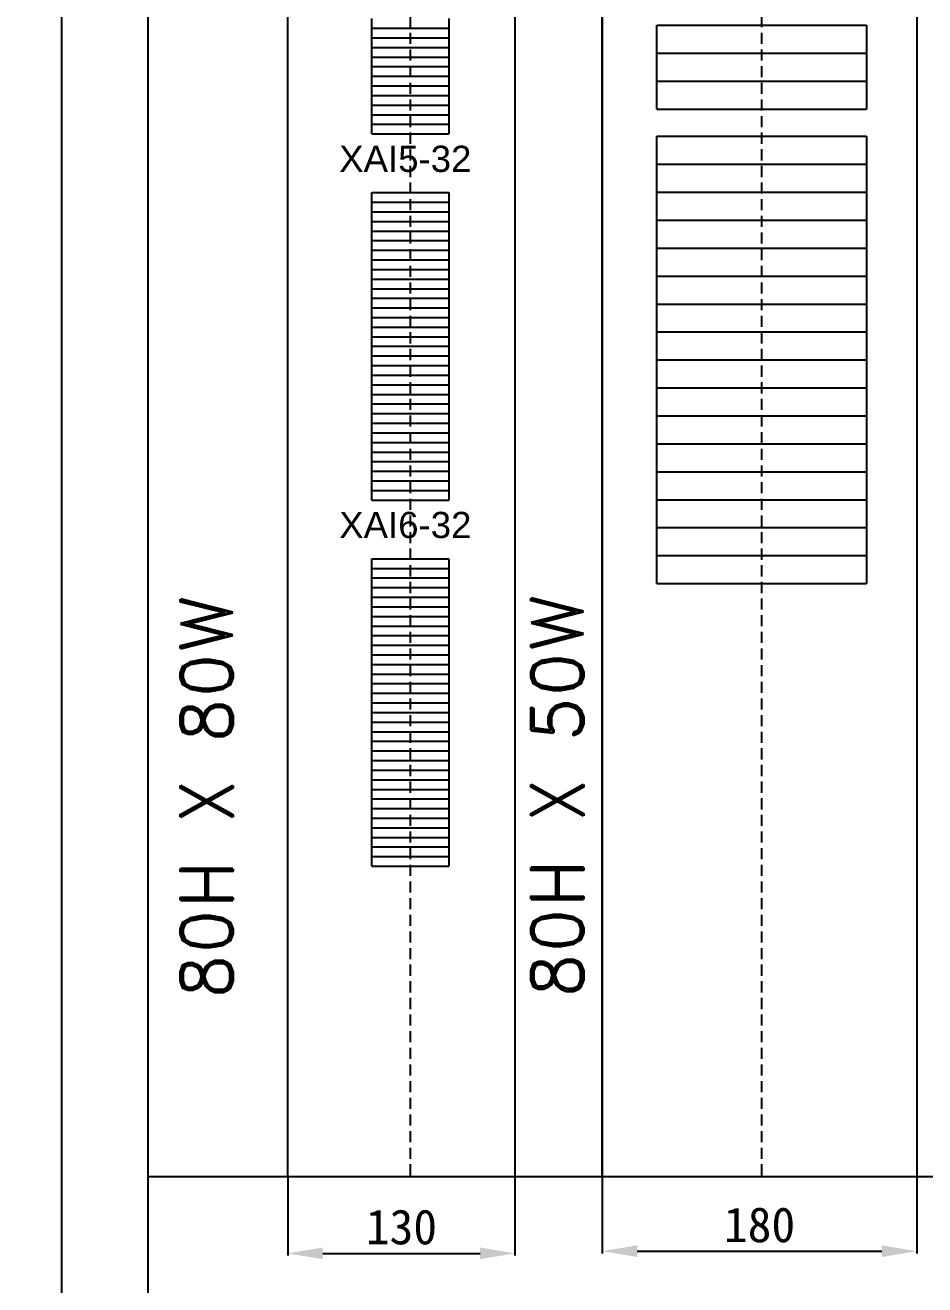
# Model space of a CAD drawing. Extents: x -159874 to -117758, y 9787 to 31117.
# Drawn here: x -150324 to -149809, y 24720 to 25441 of the extents above; entities that cross this region are included whole.
import ezdxf
from ezdxf.enums import TextEntityAlignment as Align

# ---------------------------------------------------------------- set-up
doc = ezdxf.new("R2010")
doc.units = 0
doc.linetypes.add('DASHED2', pattern=[9.525, 6.35, -3.175])
doc.layers.get('0').update_dxf_attribs({"linetype": 'CONTINUOUS'})
doc.layers.get('DEFPOINTS').update_dxf_attribs({"linetype": 'CONTINUOUS'})
doc.styles.add('Arial', font='arial.ttf')
doc.styles.add('ROMAND', font='romand')
doc.styles.get("Standard").update_dxf_attribs({"font": ''})
doc.styles.get('Standard').set_extended_font_data('SimSun')
doc.dimstyles.get("Standard").update_dxf_attribs({"dimtxt": 0.18, "dimasz": 0.18, "dimexe": 0.18, "dimexo": 0.0625, "dimgap": 0.09, "dimtad": 0, "dimtih": 1, "dimtoh": 1, "dimdec": 4, "dimzin": 0, "dimdsep": 46, "dimtxsty": 'Standard', "dimcen": 0.09, "dimadec": 0, "dimazin": 0, "dimtfac": 1, "dimtdec": 4, "dimtofl": 0, "dimtmove": 0, "dimatfit": 3, "dimfxl": 1, "dimtolj": 1, "dimtzin": 0, "dimarcsym": 0})

# ---------------------------------------------------------------- blocks, each defined once
blk = doc.blocks.new('*D87')
at = {"color": 0, "lineweight": -2}
for p, q in [((-150303.36, 26582.61), (-150677.72, 26582.61)), ((-150676.47, 26562.61), (-150676.47, 24502.61)), ((-150303.36, 24482.61), (-150677.72, 24482.61))]:
    blk.add_line(p, q, dxfattribs=at)
at = {"color": 0}
for points in [[(-150679.81, 26562.61), (-150673.14, 26562.61), (-150676.47, 26582.61)], [(-150679.81, 24502.61), (-150673.14, 24502.61), (-150676.47, 24482.61)]]:
    blk.add_solid(points, dxfattribs=at)
at = {"layer": 'DEFPOINTS', "color": 0}
for p in [(-150302.74, 26582.61), (-150676.47, 24482.61), (-150302.74, 24482.61)]:
    blk.add_point(p, dxfattribs=at)
at = {"color": 0, "insert": (-150693.14, 25532.61), "char_height": 20, "attachment_point": 5, "rotation": 90}
blk.add_mtext('\\A1;2,100', dxfattribs=at)
blk = doc.blocks.new('*D88')
at = {"color": 0, "lineweight": -2}
for p, q in [((-150253.99, 26522.61), (-150492.89, 26522.61)), ((-150491.64, 26502.61), (-150491.64, 24652.61)), ((-150253.99, 24632.61), (-150492.89, 24632.61))]:
    blk.add_line(p, q, dxfattribs=at)
at = {"color": 0}
for points in [[(-150494.97, 26502.61), (-150488.3, 26502.61), (-150491.64, 26522.61)], [(-150494.97, 24652.61), (-150488.3, 24652.61), (-150491.64, 24632.61)]]:
    blk.add_solid(points, dxfattribs=at)
at = {"layer": 'DEFPOINTS', "color": 0}
for p in [(-150253.36, 26522.61), (-150491.64, 24632.61), (-150253.36, 24632.61)]:
    blk.add_point(p, dxfattribs=at)
at = {"color": 0, "insert": (-150508.3, 25577.61), "char_height": 20, "attachment_point": 5, "rotation": 90}
blk.add_mtext('\\A1;1,890', dxfattribs=at)
blk = doc.blocks.new('*D94')
at = {"color": 0, "lineweight": -2}
for p, q in [((-149993.36, 24781.98), (-149993.36, 24738)), ((-149813.36, 24781.98), (-149813.36, 24738)), ((-149973.36, 24739.25), (-149833.36, 24739.25))]:
    blk.add_line(p, q, dxfattribs=at)
at = {"color": 0}
for points in [[(-149973.36, 24742.58), (-149973.36, 24735.92), (-149993.36, 24739.25)], [(-149833.36, 24742.58), (-149833.36, 24735.92), (-149813.36, 24739.25)]]:
    blk.add_solid(points, dxfattribs=at)
at = {"layer": 'DEFPOINTS', "color": 0}
for p in [(-149993.36, 24782.61), (-149813.36, 24782.61), (-149813.36, 24739.25)]:
    blk.add_point(p, dxfattribs=at)
at = {"color": 0, "insert": (-149903.36, 24754.25), "char_height": 20, "attachment_point": 5}
blk.add_mtext('\\A1;180', dxfattribs=at)
blk = doc.blocks.new('*D95')
at = {"color": 0, "lineweight": -2}
for p, q in [((-150173.36, 24781.98), (-150173.36, 24736.75)), ((-150043.36, 24781.98), (-150043.36, 24736.75)), ((-150153.36, 24738), (-150063.36, 24738))]:
    blk.add_line(p, q, dxfattribs=at)
at = {"color": 0}
for points in [[(-150153.36, 24741.33), (-150153.36, 24734.67), (-150173.36, 24738)], [(-150063.36, 24741.33), (-150063.36, 24734.67), (-150043.36, 24738)]]:
    blk.add_solid(points, dxfattribs=at)
at = {"layer": 'DEFPOINTS', "color": 0}
for p in [(-150173.36, 24782.61), (-150043.36, 24782.61), (-150043.36, 24738)]:
    blk.add_point(p, dxfattribs=at)
at = {"color": 0, "insert": (-150108.36, 24753), "char_height": 20, "attachment_point": 5}
blk.add_mtext('\\A1;130', dxfattribs=at)

msp = doc.modelspace()

# ---------------------------------------------------------------- linework, layer by layer
at = {"color": 6}
msp.add_line((-150302.73629, 24482.60839), (-150302.73629, 26582.60839), dxfattribs=at)
at = {"color": 4}
for p, q in [((-150253.36129, 24832.60839), (-150253.36129, 26522.60839)), ((-150253.36129, 24632.60839), (-150253.36129, 26522.60839)), ((-150173.36129, 24782.60839), (-150173.36129, 25942.6084)), ((-150043.36129, 25942.6084), (-150043.36129, 24782.60839)), ((-149993.36129, 25942.6084), (-149993.36129, 24782.60839)), ((-149993.36129, 24782.60839), (-149993.36129, 25942.6084)), ((-149813.36129, 25942.6084), (-149813.36129, 24782.60839)), ((-150173.36129, 24782.60839), (-150173.36129, 25612.6084)), ((-150253.36129, 24781.98339), (-149553.36129, 24781.98339))]:
    msp.add_line(p, q, dxfattribs=at)
at = {"color": 1, "linetype": 'DASHED2'}
for p, q in [((-150103.11356, 24782.60839), (-150103.11356, 25942.6084)), ((-149901.99981, 24782.60839), (-149901.99981, 25942.6084))]:
    msp.add_line(p, q, dxfattribs=at)
at = {"color": 0}
for p, q in [((-150125.3224, 25439.28259), (-150125.3224, 25444.78259)), ((-150125.3224, 25439.28259), (-150081.3224, 25439.28259)), ((-150125.3224, 25439.28259), (-150081.3224, 25439.28259)), ((-150125.3224, 25439.28259), (-150081.3224, 25439.28259)), ((-150125.3224, 25433.78259), (-150125.3224, 25439.28259)), ((-150125.3224, 25439.28259), (-150081.3224, 25439.28259)), ((-150081.3224, 25444.78259), (-150081.3224, 25439.28259)), ((-150081.3224, 25439.28259), (-150081.3224, 25433.78259)), ((-150125.3224, 25433.78259), (-150081.3224, 25433.78259)), ((-150125.3224, 25433.78259), (-150081.3224, 25433.78259)), ((-150125.3224, 25433.78259), (-150081.3224, 25433.78259)), ((-150125.3224, 25428.28259), (-150125.3224, 25433.78259)), ((-150125.3224, 25433.78259), (-150081.3224, 25433.78259)), ((-150081.3224, 25433.78259), (-150081.3224, 25428.28259)), ((-150125.3224, 25428.28259), (-150081.3224, 25428.28259)), ((-150125.3224, 25428.28259), (-150081.3224, 25428.28259)), ((-150125.3224, 25428.28259), (-150081.3224, 25428.28259)), ((-150125.3224, 25422.78259), (-150125.3224, 25428.28259)), ((-150125.3224, 25428.28259), (-150081.3224, 25428.28259)), ((-150081.3224, 25428.28259), (-150081.3224, 25422.78259)), ((-150125.3224, 25422.78259), (-150081.3224, 25422.78259)), ((-150125.3224, 25422.78259), (-150081.3224, 25422.78259)), ((-150125.3224, 25422.78259), (-150081.3224, 25422.78259)), ((-150125.3224, 25417.28259), (-150125.3224, 25422.78259)), ((-150125.3224, 25422.78259), (-150081.3224, 25422.78259)), ((-150125.3224, 25417.28259), (-150081.3224, 25417.28259)), ((-150125.3224, 25417.28259), (-150081.3224, 25417.28259)), ((-150125.3224, 25417.28259), (-150081.3224, 25417.28259)), ((-150125.3224, 25411.78259), (-150125.3224, 25417.28259)), ((-150125.3224, 25417.28259), (-150081.3224, 25417.28259)), ((-150081.3224, 25422.78259), (-150081.3224, 25417.28259)), ((-150081.3224, 25417.28259), (-150081.3224, 25411.78259)), ((-150125.3224, 25411.78259), (-150081.3224, 25411.78259)), ((-150125.3224, 25411.78259), (-150081.3224, 25411.78259)), ((-150125.3224, 25411.78259), (-150081.3224, 25411.78259)), ((-150125.3224, 25406.28259), (-150125.3224, 25411.78259)), ((-150125.3224, 25411.78259), (-150081.3224, 25411.78259)), ((-150081.3224, 25411.78259), (-150081.3224, 25406.28259)), ((-150125.3224, 25406.28259), (-150081.3224, 25406.28259)), ((-150125.3224, 25406.28259), (-150081.3224, 25406.28259)), ((-150125.3224, 25406.28259), (-150081.3224, 25406.28259)), ((-150125.3224, 25400.78259), (-150125.3224, 25406.28259)), ((-150125.3224, 25406.28259), (-150081.3224, 25406.28259)), ((-150081.3224, 25406.28259), (-150081.3224, 25400.78259)), ((-150125.3224, 25400.78259), (-150081.3224, 25400.78259)), ((-150125.3224, 25400.78259), (-150081.3224, 25400.78259)), ((-150125.3224, 25400.78259), (-150081.3224, 25400.78259)), ((-150125.3224, 25395.28259), (-150125.3224, 25400.78259)), ((-150125.3224, 25400.78259), (-150081.3224, 25400.78259)), ((-150125.3224, 25395.28259), (-150081.3224, 25395.28259)), ((-150125.3224, 25395.28259), (-150081.3224, 25395.28259)), ((-150125.3224, 25395.28259), (-150081.3224, 25395.28259)), ((-150125.3224, 25389.78259), (-150125.3224, 25395.28259)), ((-150125.3224, 25395.28259), (-150081.3224, 25395.28259)), ((-150081.3224, 25400.78259), (-150081.3224, 25395.28259)), ((-150081.3224, 25395.28259), (-150081.3224, 25389.78259)), ((-150125.3224, 25389.78259), (-150081.3224, 25389.78259)), ((-150125.3224, 25389.78259), (-150081.3224, 25389.78259)), ((-150125.3224, 25389.78259), (-150081.3224, 25389.78259)), ((-150125.3224, 25384.28259), (-150125.3224, 25389.78259)), ((-150125.3224, 25389.78259), (-150081.3224, 25389.78259)), ((-150081.3224, 25389.78259), (-150081.3224, 25384.28259)), ((-150125.3224, 25384.28259), (-150081.3224, 25384.28259)), ((-150125.3224, 25384.28259), (-150081.3224, 25384.28259)), ((-150125.3224, 25384.28259), (-150081.3224, 25384.28259)), ((-150125.3224, 25378.78259), (-150125.3224, 25384.28259)), ((-150125.3224, 25384.28259), (-150081.3224, 25384.28259)), ((-150081.3224, 25384.28259), (-150081.3224, 25378.78259)), ((-150125.3224, 25378.78259), (-150081.3224, 25378.78259)), ((-150125.3224, 25378.78259), (-150081.3224, 25378.78259)), ((-150125.3224, 25378.78259), (-150081.3224, 25378.78259)), ((-150125.3224, 25339.69244), (-150125.3224, 25345.19244)), ((-150125.3224, 25345.19244), (-150081.3224, 25345.19244)), ((-150081.3224, 25345.19244), (-150081.3224, 25339.69244)), ((-150125.3224, 25339.69244), (-150081.3224, 25339.69244)), ((-150125.3224, 25339.69244), (-150081.3224, 25339.69244)), ((-150125.3224, 25339.69244), (-150081.3224, 25339.69244)), ((-150125.3224, 25334.19244), (-150125.3224, 25339.69244)), ((-150125.3224, 25339.69244), (-150081.3224, 25339.69244)), ((-150081.3224, 25339.69244), (-150081.3224, 25334.19244)), ((-150125.3224, 25334.19244), (-150081.3224, 25334.19244)), ((-150125.3224, 25334.19244), (-150081.3224, 25334.19244)), ((-150125.3224, 25334.19244), (-150081.3224, 25334.19244)), ((-150125.3224, 25328.69244), (-150125.3224, 25334.19244)), ((-150125.3224, 25334.19244), (-150081.3224, 25334.19244)), ((-150081.3224, 25334.19244), (-150081.3224, 25328.69244)), ((-150125.3224, 25328.69244), (-150081.3224, 25328.69244)), ((-150125.3224, 25328.69244), (-150081.3224, 25328.69244)), ((-150125.3224, 25328.69244), (-150081.3224, 25328.69244)), ((-150125.3224, 25323.19244), (-150125.3224, 25328.69244)), ((-150125.3224, 25328.69244), (-150081.3224, 25328.69244)), ((-150125.3224, 25323.19244), (-150081.3224, 25323.19244)), ((-150125.3224, 25323.19244), (-150081.3224, 25323.19244)), ((-150125.3224, 25323.19244), (-150081.3224, 25323.19244)), ((-150125.3224, 25317.69244), (-150125.3224, 25323.19244)), ((-150125.3224, 25323.19244), (-150081.3224, 25323.19244)), ((-150081.3224, 25328.69244), (-150081.3224, 25323.19244)), ((-150081.3224, 25323.19244), (-150081.3224, 25317.69244)), ((-150125.3224, 25317.69244), (-150081.3224, 25317.69244)), ((-150125.3224, 25317.69244), (-150081.3224, 25317.69244)), ((-150125.3224, 25317.69244), (-150081.3224, 25317.69244)), ((-150125.3224, 25312.19244), (-150125.3224, 25317.69244)), ((-150125.3224, 25317.69244), (-150081.3224, 25317.69244)), ((-150081.3224, 25317.69244), (-150081.3224, 25312.19244)), ((-150125.3224, 25312.19244), (-150081.3224, 25312.19244)), ((-150125.3224, 25312.19244), (-150081.3224, 25312.19244)), ((-150125.3224, 25312.19244), (-150081.3224, 25312.19244)), ((-150125.3224, 25306.69244), (-150125.3224, 25312.19244)), ((-150125.3224, 25312.19244), (-150081.3224, 25312.19244)), ((-150081.3224, 25312.19244), (-150081.3224, 25306.69244)), ((-150125.3224, 25306.69244), (-150081.3224, 25306.69244)), ((-150125.3224, 25306.69244), (-150081.3224, 25306.69244)), ((-150125.3224, 25306.69244), (-150081.3224, 25306.69244)), ((-150125.3224, 25301.19244), (-150125.3224, 25306.69244)), ((-150125.3224, 25306.69244), (-150081.3224, 25306.69244)), ((-150125.3224, 25301.19244), (-150081.3224, 25301.19244)), ((-150125.3224, 25301.19244), (-150081.3224, 25301.19244)), ((-150125.3224, 25301.19244), (-150081.3224, 25301.19244)), ((-150125.3224, 25295.69244), (-150125.3224, 25301.19244)), ((-150125.3224, 25301.19244), (-150081.3224, 25301.19244)), ((-150081.3224, 25306.69244), (-150081.3224, 25301.19244)), ((-150081.3224, 25301.19244), (-150081.3224, 25295.69244)), ((-150125.3224, 25295.69244), (-150081.3224, 25295.69244)), ((-150125.3224, 25295.69244), (-150081.3224, 25295.69244)), ((-150125.3224, 25295.69244), (-150081.3224, 25295.69244)), ((-150125.3224, 25290.19244), (-150125.3224, 25295.69244)), ((-150125.3224, 25295.69244), (-150081.3224, 25295.69244)), ((-150081.3224, 25295.69244), (-150081.3224, 25290.19244)), ((-150125.3224, 25290.19244), (-150081.3224, 25290.19244)), ((-150125.3224, 25290.19244), (-150081.3224, 25290.19244)), ((-150125.3224, 25290.19244), (-150081.3224, 25290.19244)), ((-150125.3224, 25284.69244), (-150125.3224, 25290.19244)), ((-150125.3224, 25290.19244), (-150081.3224, 25290.19244)), ((-150081.3224, 25290.19244), (-150081.3224, 25284.69244)), ((-150125.3224, 25284.69244), (-150081.3224, 25284.69244)), ((-150125.3224, 25284.69244), (-150081.3224, 25284.69244)), ((-150125.3224, 25284.69244), (-150081.3224, 25284.69244)), ((-150125.3224, 25279.19244), (-150125.3224, 25284.69244)), ((-150125.3224, 25284.69244), (-150081.3224, 25284.69244)), ((-150125.3224, 25279.19244), (-150081.3224, 25279.19244)), ((-150125.3224, 25279.19244), (-150081.3224, 25279.19244)), ((-150125.3224, 25279.19244), (-150081.3224, 25279.19244)), ((-150125.3224, 25273.69244), (-150125.3224, 25279.19244)), ((-150125.3224, 25279.19244), (-150081.3224, 25279.19244)), ((-150081.3224, 25284.69244), (-150081.3224, 25279.19244)), ((-150081.3224, 25279.19244), (-150081.3224, 25273.69244)), ((-150125.3224, 25273.69244), (-150081.3224, 25273.69244)), ((-150125.3224, 25273.69244), (-150081.3224, 25273.69244)), ((-150125.3224, 25273.69244), (-150081.3224, 25273.69244)), ((-150125.3224, 25268.19244), (-150125.3224, 25273.69244)), ((-150125.3224, 25273.69244), (-150081.3224, 25273.69244)), ((-150081.3224, 25273.69244), (-150081.3224, 25268.19244)), ((-150125.3224, 25268.19244), (-150081.3224, 25268.19244)), ((-150125.3224, 25268.19244), (-150081.3224, 25268.19244)), ((-150125.3224, 25268.19244), (-150081.3224, 25268.19244)), ((-150125.3224, 25262.69244), (-150125.3224, 25268.19244)), ((-150125.3224, 25268.19244), (-150081.3224, 25268.19244)), ((-150081.3224, 25268.19244), (-150081.3224, 25262.69244)), ((-150125.3224, 25262.69244), (-150081.3224, 25262.69244)), ((-150125.3224, 25262.69244), (-150081.3224, 25262.69244)), ((-150125.3224, 25262.69244), (-150081.3224, 25262.69244)), ((-150125.3224, 25257.19244), (-150125.3224, 25262.69244)), ((-150125.3224, 25262.69244), (-150081.3224, 25262.69244)), ((-150081.3224, 25262.69244), (-150081.3224, 25257.19244)), ((-150125.3224, 25257.19244), (-150081.3224, 25257.19244)), ((-150125.3224, 25257.19244), (-150081.3224, 25257.19244)), ((-150125.3224, 25257.19244), (-150081.3224, 25257.19244)), ((-150125.3224, 25251.69244), (-150125.3224, 25257.19244)), ((-150125.3224, 25257.19244), (-150081.3224, 25257.19244)), ((-150125.3224, 25251.69244), (-150081.3224, 25251.69244)), ((-150125.3224, 25251.69244), (-150081.3224, 25251.69244)), ((-150125.3224, 25251.69244), (-150081.3224, 25251.69244)), ((-150125.3224, 25246.19244), (-150125.3224, 25251.69244)), ((-150125.3224, 25251.69244), (-150081.3224, 25251.69244)), ((-150081.3224, 25257.19244), (-150081.3224, 25251.69244)), ((-150081.3224, 25251.69244), (-150081.3224, 25246.19244)), ((-150125.3224, 25246.19244), (-150081.3224, 25246.19244)), ((-150125.3224, 25246.19244), (-150081.3224, 25246.19244)), ((-150125.3224, 25246.19244), (-150081.3224, 25246.19244)), ((-150125.3224, 25240.69244), (-150125.3224, 25246.19244)), ((-150125.3224, 25246.19244), (-150081.3224, 25246.19244)), ((-150081.3224, 25246.19244), (-150081.3224, 25240.69244)), ((-150125.3224, 25240.69244), (-150081.3224, 25240.69244)), ((-150125.3224, 25240.69244), (-150081.3224, 25240.69244)), ((-150125.3224, 25240.69244), (-150081.3224, 25240.69244)), ((-150125.3224, 25235.19244), (-150125.3224, 25240.69244)), ((-150125.3224, 25240.69244), (-150081.3224, 25240.69244)), ((-150081.3224, 25240.69244), (-150081.3224, 25235.19244)), ((-150125.3224, 25235.19244), (-150081.3224, 25235.19244)), ((-150125.3224, 25235.19244), (-150081.3224, 25235.19244)), ((-150125.3224, 25235.19244), (-150081.3224, 25235.19244)), ((-150125.3224, 25229.69244), (-150125.3224, 25235.19244)), ((-150125.3224, 25235.19244), (-150081.3224, 25235.19244)), ((-150125.3224, 25229.69244), (-150081.3224, 25229.69244)), ((-150125.3224, 25229.69244), (-150081.3224, 25229.69244)), ((-150125.3224, 25229.69244), (-150081.3224, 25229.69244)), ((-150125.3224, 25224.19244), (-150125.3224, 25229.69244)), ((-150125.3224, 25229.69244), (-150081.3224, 25229.69244)), ((-150081.3224, 25235.19244), (-150081.3224, 25229.69244)), ((-150081.3224, 25229.69244), (-150081.3224, 25224.19244)), ((-150125.3224, 25224.19244), (-150081.3224, 25224.19244)), ((-150125.3224, 25224.19244), (-150081.3224, 25224.19244)), ((-150125.3224, 25224.19244), (-150081.3224, 25224.19244)), ((-150125.3224, 25218.69244), (-150125.3224, 25224.19244)), ((-150125.3224, 25224.19244), (-150081.3224, 25224.19244)), ((-150081.3224, 25224.19244), (-150081.3224, 25218.69244)), ((-150125.3224, 25218.69244), (-150081.3224, 25218.69244)), ((-150125.3224, 25218.69244), (-150081.3224, 25218.69244)), ((-150125.3224, 25218.69244), (-150081.3224, 25218.69244)), ((-150125.3224, 25213.19244), (-150125.3224, 25218.69244)), ((-150125.3224, 25218.69244), (-150081.3224, 25218.69244)), ((-150081.3224, 25218.69244), (-150081.3224, 25213.19244)), ((-150125.3224, 25213.19244), (-150081.3224, 25213.19244)), ((-150125.3224, 25213.19244), (-150081.3224, 25213.19244)), ((-150125.3224, 25213.19244), (-150081.3224, 25213.19244)), ((-150125.3224, 25207.69244), (-150125.3224, 25213.19244)), ((-150125.3224, 25213.19244), (-150081.3224, 25213.19244)), ((-150125.3224, 25207.69244), (-150081.3224, 25207.69244)), ((-150125.3224, 25207.69244), (-150081.3224, 25207.69244)), ((-150125.3224, 25207.69244), (-150081.3224, 25207.69244)), ((-150125.3224, 25202.19244), (-150125.3224, 25207.69244)), ((-150125.3224, 25207.69244), (-150081.3224, 25207.69244)), ((-150081.3224, 25213.19244), (-150081.3224, 25207.69244)), ((-150081.3224, 25207.69244), (-150081.3224, 25202.19244)), ((-150125.3224, 25202.19244), (-150081.3224, 25202.19244)), ((-150125.3224, 25202.19244), (-150081.3224, 25202.19244)), ((-150125.3224, 25202.19244), (-150081.3224, 25202.19244)), ((-150125.3224, 25196.69244), (-150125.3224, 25202.19244)), ((-150125.3224, 25202.19244), (-150081.3224, 25202.19244)), ((-150081.3224, 25202.19244), (-150081.3224, 25196.69244)), ((-150125.3224, 25196.69244), (-150081.3224, 25196.69244)), ((-150125.3224, 25196.69244), (-150081.3224, 25196.69244)), ((-150125.3224, 25196.69244), (-150081.3224, 25196.69244)), ((-150125.3224, 25191.19244), (-150125.3224, 25196.69244)), ((-150125.3224, 25196.69244), (-150081.3224, 25196.69244)), ((-150081.3224, 25196.69244), (-150081.3224, 25191.19244)), ((-150125.3224, 25191.19244), (-150081.3224, 25191.19244)), ((-150125.3224, 25191.19244), (-150081.3224, 25191.19244)), ((-150125.3224, 25191.19244), (-150081.3224, 25191.19244)), ((-150125.3224, 25185.69244), (-150125.3224, 25191.19244)), ((-150125.3224, 25191.19244), (-150081.3224, 25191.19244)), ((-150125.3224, 25185.69244), (-150081.3224, 25185.69244)), ((-150125.3224, 25185.69244), (-150081.3224, 25185.69244)), ((-150125.3224, 25185.69244), (-150081.3224, 25185.69244)), ((-150125.3224, 25180.19244), (-150125.3224, 25185.69244)), ((-150125.3224, 25185.69244), (-150081.3224, 25185.69244)), ((-150081.3224, 25191.19244), (-150081.3224, 25185.69244)), ((-150081.3224, 25185.69244), (-150081.3224, 25180.19244)), ((-150125.3224, 25180.19244), (-150081.3224, 25180.19244)), ((-150125.3224, 25180.19244), (-150081.3224, 25180.19244)), ((-150125.3224, 25180.19244), (-150081.3224, 25180.19244)), ((-150125.3224, 25174.69244), (-150125.3224, 25180.19244)), ((-150125.3224, 25180.19244), (-150081.3224, 25180.19244)), ((-150081.3224, 25180.19244), (-150081.3224, 25174.69244)), ((-150125.3224, 25174.69244), (-150081.3224, 25174.69244)), ((-150125.3224, 25174.69244), (-150081.3224, 25174.69244)), ((-150125.3224, 25174.69244), (-150081.3224, 25174.69244)), ((-150125.3224, 25169.19244), (-150125.3224, 25174.69244)), ((-150125.3224, 25174.69244), (-150081.3224, 25174.69244)), ((-150081.3224, 25174.69244), (-150081.3224, 25169.19244)), ((-150125.3224, 25169.19244), (-150081.3224, 25169.19244)), ((-150125.3224, 25169.19244), (-150081.3224, 25169.19244)), ((-150125.3224, 25169.19244), (-150081.3224, 25169.19244)), ((-150125.3224, 25130.10229), (-150125.3224, 25135.60229)), ((-150125.3224, 25135.60229), (-150081.3224, 25135.60229)), ((-150081.3224, 25135.60229), (-150081.3224, 25130.10229)), ((-150125.3224, 25130.10229), (-150081.3224, 25130.10229)), ((-150125.3224, 25130.10229), (-150081.3224, 25130.10229)), ((-150125.3224, 25130.10229), (-150081.3224, 25130.10229)), ((-150125.3224, 25124.60229), (-150125.3224, 25130.10229)), ((-150125.3224, 25130.10229), (-150081.3224, 25130.10229)), ((-150081.3224, 25130.10229), (-150081.3224, 25124.60229)), ((-150125.3224, 25124.60229), (-150081.3224, 25124.60229)), ((-150125.3224, 25124.60229), (-150081.3224, 25124.60229)), ((-150125.3224, 25124.60229), (-150081.3224, 25124.60229)), ((-150125.3224, 25119.10229), (-150125.3224, 25124.60229)), ((-150125.3224, 25124.60229), (-150081.3224, 25124.60229)), ((-150081.3224, 25124.60229), (-150081.3224, 25119.10229)), ((-150125.3224, 25119.10229), (-150081.3224, 25119.10229)), ((-150125.3224, 25119.10229), (-150081.3224, 25119.10229)), ((-150125.3224, 25119.10229), (-150081.3224, 25119.10229)), ((-150125.3224, 25113.60229), (-150125.3224, 25119.10229)), ((-150125.3224, 25119.10229), (-150081.3224, 25119.10229)), ((-150125.3224, 25113.60229), (-150081.3224, 25113.60229)), ((-150125.3224, 25113.60229), (-150081.3224, 25113.60229)), ((-150125.3224, 25113.60229), (-150081.3224, 25113.60229)), ((-150125.3224, 25108.10229), (-150125.3224, 25113.60229)), ((-150125.3224, 25113.60229), (-150081.3224, 25113.60229)), ((-150081.3224, 25119.10229), (-150081.3224, 25113.60229)), ((-150081.3224, 25113.60229), (-150081.3224, 25108.10229)), ((-150125.3224, 25108.10229), (-150081.3224, 25108.10229)), ((-150125.3224, 25108.10229), (-150081.3224, 25108.10229)), ((-150125.3224, 25108.10229), (-150081.3224, 25108.10229)), ((-150125.3224, 25102.60229), (-150125.3224, 25108.10229)), ((-150125.3224, 25108.10229), (-150081.3224, 25108.10229)), ((-150081.3224, 25108.10229), (-150081.3224, 25102.60229)), ((-150125.3224, 25102.60229), (-150081.3224, 25102.60229)), ((-150125.3224, 25102.60229), (-150081.3224, 25102.60229)), ((-150125.3224, 25102.60229), (-150081.3224, 25102.60229)), ((-150125.3224, 25097.10229), (-150125.3224, 25102.60229)), ((-150125.3224, 25102.60229), (-150081.3224, 25102.60229)), ((-150081.3224, 25102.60229), (-150081.3224, 25097.10229)), ((-150125.3224, 25097.10229), (-150081.3224, 25097.10229)), ((-150125.3224, 25097.10229), (-150081.3224, 25097.10229)), ((-150125.3224, 25097.10229), (-150081.3224, 25097.10229)), ((-150125.3224, 25091.60229), (-150125.3224, 25097.10229)), ((-150125.3224, 25097.10229), (-150081.3224, 25097.10229)), ((-150125.3224, 25091.60229), (-150081.3224, 25091.60229)), ((-150125.3224, 25091.60229), (-150081.3224, 25091.60229)), ((-150125.3224, 25091.60229), (-150081.3224, 25091.60229)), ((-150125.3224, 25086.10229), (-150125.3224, 25091.60229)), ((-150125.3224, 25091.60229), (-150081.3224, 25091.60229)), ((-150081.3224, 25097.10229), (-150081.3224, 25091.60229)), ((-150081.3224, 25091.60229), (-150081.3224, 25086.10229)), ((-150125.3224, 25086.10229), (-150081.3224, 25086.10229)), ((-150125.3224, 25086.10229), (-150081.3224, 25086.10229)), ((-150125.3224, 25086.10229), (-150081.3224, 25086.10229)), ((-150125.3224, 25080.60229), (-150125.3224, 25086.10229)), ((-150125.3224, 25086.10229), (-150081.3224, 25086.10229)), ((-150081.3224, 25086.10229), (-150081.3224, 25080.60229)), ((-150125.3224, 25080.60229), (-150081.3224, 25080.60229)), ((-150125.3224, 25080.60229), (-150081.3224, 25080.60229)), ((-150125.3224, 25080.60229), (-150081.3224, 25080.60229)), ((-150125.3224, 25075.10229), (-150125.3224, 25080.60229)), ((-150125.3224, 25080.60229), (-150081.3224, 25080.60229)), ((-150081.3224, 25080.60229), (-150081.3224, 25075.10229)), ((-150125.3224, 25075.10229), (-150081.3224, 25075.10229)), ((-150125.3224, 25075.10229), (-150081.3224, 25075.10229)), ((-150125.3224, 25075.10229), (-150081.3224, 25075.10229)), ((-150125.3224, 25069.60229), (-150125.3224, 25075.10229)), ((-150125.3224, 25075.10229), (-150081.3224, 25075.10229)), ((-150081.3224, 25075.10229), (-150081.3224, 25069.60229)), ((-150125.3224, 25069.60229), (-150081.3224, 25069.60229)), ((-150125.3224, 25069.60229), (-150081.3224, 25069.60229)), ((-150125.3224, 25069.60229), (-150081.3224, 25069.60229)), ((-150125.3224, 25064.10229), (-150125.3224, 25069.60229)), ((-150125.3224, 25069.60229), (-150081.3224, 25069.60229)), ((-150125.3224, 25064.10229), (-150081.3224, 25064.10229)), ((-150125.3224, 25064.10229), (-150081.3224, 25064.10229)), ((-150125.3224, 25064.10229), (-150081.3224, 25064.10229)), ((-150125.3224, 25058.60229), (-150125.3224, 25064.10229)), ((-150125.3224, 25064.10229), (-150081.3224, 25064.10229)), ((-150081.3224, 25069.60229), (-150081.3224, 25064.10229)), ((-150081.3224, 25064.10229), (-150081.3224, 25058.60229)), ((-150125.3224, 25058.60229), (-150081.3224, 25058.60229)), ((-150125.3224, 25058.60229), (-150081.3224, 25058.60229)), ((-150125.3224, 25058.60229), (-150081.3224, 25058.60229)), ((-150125.3224, 25053.10229), (-150125.3224, 25058.60229)), ((-150125.3224, 25058.60229), (-150081.3224, 25058.60229)), ((-150081.3224, 25058.60229), (-150081.3224, 25053.10229)), ((-150125.3224, 25053.10229), (-150081.3224, 25053.10229)), ((-150125.3224, 25053.10229), (-150081.3224, 25053.10229)), ((-150125.3224, 25053.10229), (-150081.3224, 25053.10229)), ((-150125.3224, 25047.60229), (-150125.3224, 25053.10229)), ((-150125.3224, 25053.10229), (-150081.3224, 25053.10229)), ((-150081.3224, 25053.10229), (-150081.3224, 25047.60229)), ((-150125.3224, 25047.60229), (-150081.3224, 25047.60229)), ((-150125.3224, 25047.60229), (-150081.3224, 25047.60229)), ((-150125.3224, 25047.60229), (-150081.3224, 25047.60229)), ((-150125.3224, 25042.10229), (-150125.3224, 25047.60229)), ((-150125.3224, 25047.60229), (-150081.3224, 25047.60229)), ((-150125.3224, 25042.10229), (-150081.3224, 25042.10229)), ((-150125.3224, 25042.10229), (-150081.3224, 25042.10229)), ((-150125.3224, 25042.10229), (-150081.3224, 25042.10229)), ((-150125.3224, 25036.60229), (-150125.3224, 25042.10229)), ((-150125.3224, 25042.10229), (-150081.3224, 25042.10229)), ((-150081.3224, 25047.60229), (-150081.3224, 25042.10229)), ((-150081.3224, 25042.10229), (-150081.3224, 25036.60229)), ((-150125.3224, 25036.60229), (-150081.3224, 25036.60229)), ((-150125.3224, 25036.60229), (-150081.3224, 25036.60229)), ((-150125.3224, 25036.60229), (-150081.3224, 25036.60229)), ((-150125.3224, 25031.10229), (-150125.3224, 25036.60229)), ((-150125.3224, 25036.60229), (-150081.3224, 25036.60229)), ((-150081.3224, 25036.60229), (-150081.3224, 25031.10229)), ((-150125.3224, 25031.10229), (-150081.3224, 25031.10229)), ((-150125.3224, 25031.10229), (-150081.3224, 25031.10229)), ((-150125.3224, 25031.10229), (-150081.3224, 25031.10229)), ((-150125.3224, 25025.60229), (-150125.3224, 25031.10229)), ((-150125.3224, 25031.10229), (-150081.3224, 25031.10229)), ((-150081.3224, 25031.10229), (-150081.3224, 25025.60229)), ((-150125.3224, 25025.60229), (-150081.3224, 25025.60229)), ((-150125.3224, 25025.60229), (-150081.3224, 25025.60229)), ((-150125.3224, 25025.60229), (-150081.3224, 25025.60229)), ((-150125.3224, 25020.10229), (-150125.3224, 25025.60229)), ((-150125.3224, 25025.60229), (-150081.3224, 25025.60229)), ((-150125.3224, 25020.10229), (-150081.3224, 25020.10229)), ((-150125.3224, 25020.10229), (-150081.3224, 25020.10229)), ((-150125.3224, 25020.10229), (-150081.3224, 25020.10229)), ((-150125.3224, 25014.60229), (-150125.3224, 25020.10229)), ((-150125.3224, 25020.10229), (-150081.3224, 25020.10229)), ((-150081.3224, 25025.60229), (-150081.3224, 25020.10229)), ((-150081.3224, 25020.10229), (-150081.3224, 25014.60229)), ((-150125.3224, 25014.60229), (-150081.3224, 25014.60229)), ((-150125.3224, 25014.60229), (-150081.3224, 25014.60229)), ((-150125.3224, 25014.60229), (-150081.3224, 25014.60229)), ((-150125.3224, 25009.10229), (-150125.3224, 25014.60229)), ((-150125.3224, 25014.60229), (-150081.3224, 25014.60229)), ((-150081.3224, 25014.60229), (-150081.3224, 25009.10229)), ((-150125.3224, 25009.10229), (-150081.3224, 25009.10229)), ((-150125.3224, 25009.10229), (-150081.3224, 25009.10229)), ((-150125.3224, 25009.10229), (-150081.3224, 25009.10229)), ((-150125.3224, 25003.60229), (-150125.3224, 25009.10229)), ((-150125.3224, 25009.10229), (-150081.3224, 25009.10229)), ((-150081.3224, 25009.10229), (-150081.3224, 25003.60229)), ((-150125.3224, 25003.60229), (-150081.3224, 25003.60229)), ((-150125.3224, 25003.60229), (-150081.3224, 25003.60229)), ((-150125.3224, 25003.60229), (-150081.3224, 25003.60229)), ((-150125.3224, 24998.10229), (-150125.3224, 25003.60229)), ((-150125.3224, 25003.60229), (-150081.3224, 25003.60229)), ((-150125.3224, 24998.10229), (-150081.3224, 24998.10229)), ((-150125.3224, 24998.10229), (-150081.3224, 24998.10229)), ((-150125.3224, 24998.10229), (-150081.3224, 24998.10229)), ((-150125.3224, 24992.60229), (-150125.3224, 24998.10229)), ((-150125.3224, 24998.10229), (-150081.3224, 24998.10229)), ((-150081.3224, 25003.60229), (-150081.3224, 24998.10229)), ((-150081.3224, 24998.10229), (-150081.3224, 24992.60229)), ((-150125.3224, 24992.60229), (-150081.3224, 24992.60229)), ((-150125.3224, 24992.60229), (-150081.3224, 24992.60229)), ((-150125.3224, 24992.60229), (-150081.3224, 24992.60229)), ((-150125.3224, 24987.10229), (-150125.3224, 24992.60229)), ((-150125.3224, 24992.60229), (-150081.3224, 24992.60229)), ((-150081.3224, 24992.60229), (-150081.3224, 24987.10229)), ((-150125.3224, 24987.10229), (-150081.3224, 24987.10229)), ((-150125.3224, 24987.10229), (-150081.3224, 24987.10229)), ((-150125.3224, 24987.10229), (-150081.3224, 24987.10229)), ((-150125.3224, 24981.60229), (-150125.3224, 24987.10229)), ((-150125.3224, 24987.10229), (-150081.3224, 24987.10229)), ((-150081.3224, 24987.10229), (-150081.3224, 24981.60229)), ((-150125.3224, 24981.60229), (-150081.3224, 24981.60229)), ((-150125.3224, 24981.60229), (-150081.3224, 24981.60229)), ((-150125.3224, 24981.60229), (-150081.3224, 24981.60229)), ((-150125.3224, 24976.10229), (-150125.3224, 24981.60229)), ((-150125.3224, 24981.60229), (-150081.3224, 24981.60229)), ((-150081.3224, 24981.60229), (-150081.3224, 24976.10229)), ((-150125.3224, 24976.10229), (-150081.3224, 24976.10229)), ((-150125.3224, 24976.10229), (-150081.3224, 24976.10229)), ((-150125.3224, 24976.10229), (-150081.3224, 24976.10229)), ((-150125.3224, 24970.60229), (-150125.3224, 24976.10229)), ((-150125.3224, 24976.10229), (-150081.3224, 24976.10229)), ((-150125.3224, 24970.60229), (-150081.3224, 24970.60229)), ((-150125.3224, 24970.60229), (-150081.3224, 24970.60229)), ((-150125.3224, 24970.60229), (-150081.3224, 24970.60229)), ((-150125.3224, 24965.10229), (-150125.3224, 24970.60229)), ((-150125.3224, 24970.60229), (-150081.3224, 24970.60229)), ((-150081.3224, 24976.10229), (-150081.3224, 24970.60229)), ((-150081.3224, 24970.60229), (-150081.3224, 24965.10229)), ((-150125.3224, 24965.10229), (-150081.3224, 24965.10229)), ((-150125.3224, 24965.10229), (-150081.3224, 24965.10229)), ((-150125.3224, 24965.10229), (-150081.3224, 24965.10229)), ((-150125.3224, 24959.60229), (-150125.3224, 24965.10229)), ((-150125.3224, 24965.10229), (-150081.3224, 24965.10229)), ((-150081.3224, 24965.10229), (-150081.3224, 24959.60229)), ((-150125.3224, 24959.60229), (-150081.3224, 24959.60229)), ((-150125.3224, 24959.60229), (-150081.3224, 24959.60229)), ((-150125.3224, 24959.60229), (-150081.3224, 24959.60229))]:
    msp.add_line(p, q, dxfattribs=at)
at = {"color": 3}
for p, q in [((-149962.19819, 25441.0158), (-149842.19819, 25441.0158)), ((-149962.19819, 25441.0158), (-149842.19819, 25441.0158)), ((-149962.19819, 25441.0158), (-149842.19819, 25441.0158)), ((-149962.19819, 25441.0158), (-149842.19819, 25441.0158)), ((-149962.19819, 25425.01582), (-149962.19819, 25441.0158)), ((-149842.19819, 25441.0158), (-149842.19819, 25425.01582)), ((-149962.19819, 25425.01582), (-149842.19819, 25425.01582)), ((-149962.19819, 25425.01582), (-149842.19819, 25425.01582)), ((-149962.19819, 25425.01582), (-149842.19819, 25425.01582)), ((-149962.19819, 25425.01582), (-149842.19819, 25425.01582)), ((-149962.19819, 25425.01582), (-149842.19819, 25425.01582)), ((-149962.19819, 25425.01582), (-149842.19819, 25425.01582)), ((-149962.19819, 25425.0158), (-149842.19819, 25425.0158)), ((-149962.19819, 25425.0158), (-149842.19819, 25425.0158)), ((-149962.19819, 25425.0158), (-149842.19819, 25425.0158)), ((-149962.19819, 25425.0158), (-149842.19819, 25425.0158)), ((-149962.19819, 25409.01582), (-149962.19819, 25425.0158)), ((-149842.19819, 25425.0158), (-149842.19819, 25409.01582)), ((-149962.19819, 25409.01582), (-149842.19819, 25409.01582)), ((-149962.19819, 25409.01582), (-149842.19819, 25409.01582)), ((-149962.19819, 25409.01582), (-149842.19819, 25409.01582)), ((-149962.19819, 25409.01582), (-149842.19819, 25409.01582)), ((-149962.19819, 25409.01582), (-149842.19819, 25409.01582)), ((-149962.19819, 25409.01582), (-149842.19819, 25409.01582)), ((-149962.19819, 25409.0158), (-149842.19819, 25409.0158)), ((-149962.19819, 25409.0158), (-149842.19819, 25409.0158)), ((-149962.19819, 25409.0158), (-149842.19819, 25409.0158)), ((-149962.19819, 25409.0158), (-149842.19819, 25409.0158)), ((-149962.19819, 25393.01582), (-149962.19819, 25409.0158)), ((-149842.19819, 25409.0158), (-149842.19819, 25393.01582)), ((-149962.19819, 25393.01582), (-149842.19819, 25393.01582)), ((-149962.19819, 25393.01582), (-149842.19819, 25393.01582)), ((-149962.19819, 25393.01582), (-149842.19819, 25393.01582)), ((-149962.19819, 25393.0158), (-149842.19819, 25393.0158)), ((-149962.19819, 25393.0158), (-149842.19819, 25393.0158)), ((-149962.19819, 25377.40438), (-149842.19819, 25377.40438)), ((-149962.19819, 25377.40438), (-149842.19819, 25377.40438)), ((-149962.19819, 25377.40438), (-149842.19819, 25377.40438)), ((-149962.19819, 25377.40436), (-149842.19819, 25377.40436)), ((-149962.19819, 25377.40436), (-149842.19819, 25377.40436)), ((-149962.19819, 25361.40438), (-149962.19819, 25377.40436)), ((-149842.19819, 25377.40436), (-149842.19819, 25361.40438)), ((-149962.19819, 25361.40438), (-149842.19819, 25361.40438)), ((-149962.19819, 25361.40438), (-149842.19819, 25361.40438)), ((-149962.19819, 25361.40438), (-149842.19819, 25361.40438)), ((-149962.19819, 25361.40438), (-149842.19819, 25361.40438)), ((-149962.19819, 25361.40438), (-149842.19819, 25361.40438)), ((-149962.19819, 25361.40438), (-149842.19819, 25361.40438)), ((-149962.19819, 25361.40436), (-149842.19819, 25361.40436)), ((-149962.19819, 25361.40436), (-149842.19819, 25361.40436)), ((-149962.19819, 25361.40436), (-149842.19819, 25361.40436)), ((-149962.19819, 25361.40436), (-149842.19819, 25361.40436)), ((-149962.19819, 25345.40438), (-149962.19819, 25361.40436)), ((-149842.19819, 25361.40436), (-149842.19819, 25345.40438)), ((-149962.19819, 25345.40438), (-149842.19819, 25345.40438)), ((-149962.19819, 25345.40438), (-149842.19819, 25345.40438)), ((-149962.19819, 25345.40438), (-149842.19819, 25345.40438)), ((-149962.19819, 25345.40438), (-149842.19819, 25345.40438)), ((-149962.19819, 25345.40438), (-149842.19819, 25345.40438)), ((-149962.19819, 25345.40438), (-149842.19819, 25345.40438)), ((-149962.19819, 25345.40436), (-149842.19819, 25345.40436)), ((-149962.19819, 25345.40436), (-149842.19819, 25345.40436)), ((-149962.19819, 25345.40436), (-149842.19819, 25345.40436)), ((-149962.19819, 25345.40436), (-149842.19819, 25345.40436)), ((-149962.19819, 25329.40438), (-149962.19819, 25345.40436)), ((-149842.19819, 25345.40436), (-149842.19819, 25329.40438)), ((-149962.19819, 25329.40438), (-149842.19819, 25329.40438)), ((-149962.19819, 25329.40438), (-149842.19819, 25329.40438)), ((-149962.19819, 25329.40438), (-149842.19819, 25329.40438)), ((-149962.19819, 25329.40438), (-149842.19819, 25329.40438)), ((-149962.19819, 25329.40438), (-149842.19819, 25329.40438)), ((-149962.19819, 25329.40438), (-149842.19819, 25329.40438)), ((-149962.19819, 25329.40436), (-149842.19819, 25329.40436)), ((-149962.19819, 25329.40436), (-149842.19819, 25329.40436)), ((-149962.19819, 25329.40436), (-149842.19819, 25329.40436)), ((-149962.19819, 25329.40436), (-149842.19819, 25329.40436)), ((-149962.19819, 25313.40438), (-149962.19819, 25329.40436)), ((-149842.19819, 25329.40436), (-149842.19819, 25313.40438)), ((-149962.19819, 25313.40438), (-149842.19819, 25313.40438)), ((-149962.19819, 25313.40438), (-149842.19819, 25313.40438)), ((-149962.19819, 25313.40438), (-149842.19819, 25313.40438)), ((-149962.19819, 25313.40438), (-149842.19819, 25313.40438)), ((-149962.19819, 25313.40438), (-149842.19819, 25313.40438)), ((-149962.19819, 25313.40438), (-149842.19819, 25313.40438)), ((-149962.19819, 25313.40436), (-149842.19819, 25313.40436)), ((-149962.19819, 25313.40436), (-149842.19819, 25313.40436)), ((-149962.19819, 25313.40436), (-149842.19819, 25313.40436)), ((-149962.19819, 25313.40436), (-149842.19819, 25313.40436)), ((-149962.19819, 25297.40438), (-149962.19819, 25313.40436)), ((-149842.19819, 25313.40436), (-149842.19819, 25297.40438)), ((-149962.19819, 25297.40438), (-149842.19819, 25297.40438)), ((-149962.19819, 25297.40438), (-149842.19819, 25297.40438)), ((-149962.19819, 25297.40438), (-149842.19819, 25297.40438)), ((-149962.19819, 25297.40438), (-149842.19819, 25297.40438)), ((-149962.19819, 25297.40438), (-149842.19819, 25297.40438)), ((-149962.19819, 25297.40438), (-149842.19819, 25297.40438)), ((-149962.19819, 25297.40436), (-149842.19819, 25297.40436)), ((-149962.19819, 25297.40436), (-149842.19819, 25297.40436)), ((-149962.19819, 25297.40436), (-149842.19819, 25297.40436)), ((-149962.19819, 25297.40436), (-149842.19819, 25297.40436)), ((-149962.19819, 25281.40438), (-149962.19819, 25297.40436)), ((-149842.19819, 25297.40436), (-149842.19819, 25281.40438)), ((-149962.19819, 25281.40438), (-149842.19819, 25281.40438)), ((-149962.19819, 25281.40438), (-149842.19819, 25281.40438)), ((-149962.19819, 25281.40438), (-149842.19819, 25281.40438)), ((-149962.19819, 25281.40438), (-149842.19819, 25281.40438)), ((-149962.19819, 25281.40438), (-149842.19819, 25281.40438)), ((-149962.19819, 25281.40438), (-149842.19819, 25281.40438)), ((-149962.19819, 25281.40436), (-149842.19819, 25281.40436)), ((-149962.19819, 25281.40436), (-149842.19819, 25281.40436)), ((-149962.19819, 25281.40436), (-149842.19819, 25281.40436)), ((-149962.19819, 25281.40436), (-149842.19819, 25281.40436)), ((-149962.19819, 25265.40438), (-149962.19819, 25281.40436)), ((-149842.19819, 25281.40436), (-149842.19819, 25265.40438)), ((-149962.19819, 25265.40438), (-149842.19819, 25265.40438)), ((-149962.19819, 25265.40438), (-149842.19819, 25265.40438)), ((-149962.19819, 25265.40438), (-149842.19819, 25265.40438)), ((-149962.19819, 25265.40438), (-149842.19819, 25265.40438)), ((-149962.19819, 25265.40438), (-149842.19819, 25265.40438)), ((-149962.19819, 25265.40438), (-149842.19819, 25265.40438)), ((-149962.19819, 25265.40436), (-149842.19819, 25265.40436)), ((-149962.19819, 25265.40436), (-149842.19819, 25265.40436)), ((-149962.19819, 25265.40436), (-149842.19819, 25265.40436)), ((-149962.19819, 25265.40436), (-149842.19819, 25265.40436)), ((-149962.19819, 25249.40438), (-149962.19819, 25265.40436)), ((-149842.19819, 25265.40436), (-149842.19819, 25249.40438)), ((-149962.19819, 25249.40438), (-149842.19819, 25249.40438)), ((-149962.19819, 25249.40438), (-149842.19819, 25249.40438)), ((-149962.19819, 25249.40438), (-149842.19819, 25249.40438)), ((-149962.19819, 25249.40438), (-149842.19819, 25249.40438)), ((-149962.19819, 25249.40438), (-149842.19819, 25249.40438)), ((-149962.19819, 25249.40438), (-149842.19819, 25249.40438)), ((-149962.19819, 25249.40436), (-149842.19819, 25249.40436)), ((-149962.19819, 25249.40436), (-149842.19819, 25249.40436)), ((-149962.19819, 25249.40436), (-149842.19819, 25249.40436)), ((-149962.19819, 25249.40436), (-149842.19819, 25249.40436)), ((-149962.19819, 25233.40438), (-149962.19819, 25249.40436)), ((-149842.19819, 25249.40436), (-149842.19819, 25233.40438)), ((-149962.19819, 25233.40438), (-149842.19819, 25233.40438)), ((-149962.19819, 25233.40438), (-149842.19819, 25233.40438)), ((-149962.19819, 25233.40438), (-149842.19819, 25233.40438)), ((-149962.19819, 25233.40438), (-149842.19819, 25233.40438)), ((-149962.19819, 25233.40438), (-149842.19819, 25233.40438)), ((-149962.19819, 25233.40438), (-149842.19819, 25233.40438)), ((-149962.19819, 25233.40436), (-149842.19819, 25233.40436)), ((-149962.19819, 25233.40436), (-149842.19819, 25233.40436)), ((-149962.19819, 25233.40436), (-149842.19819, 25233.40436)), ((-149962.19819, 25233.40436), (-149842.19819, 25233.40436)), ((-149962.19819, 25217.40438), (-149962.19819, 25233.40436)), ((-149842.19819, 25233.40436), (-149842.19819, 25217.40438)), ((-149962.19819, 25217.40438), (-149842.19819, 25217.40438)), ((-149962.19819, 25217.40438), (-149842.19819, 25217.40438)), ((-149962.19819, 25217.40438), (-149842.19819, 25217.40438)), ((-149962.19819, 25217.40438), (-149842.19819, 25217.40438)), ((-149962.19819, 25217.40438), (-149842.19819, 25217.40438)), ((-149962.19819, 25217.40438), (-149842.19819, 25217.40438)), ((-149962.19819, 25217.40436), (-149842.19819, 25217.40436)), ((-149962.19819, 25217.40436), (-149842.19819, 25217.40436)), ((-149962.19819, 25217.40436), (-149842.19819, 25217.40436)), ((-149962.19819, 25217.40436), (-149842.19819, 25217.40436)), ((-149962.19819, 25201.40438), (-149962.19819, 25217.40436)), ((-149842.19819, 25217.40436), (-149842.19819, 25201.40438)), ((-149962.19819, 25201.40438), (-149842.19819, 25201.40438)), ((-149962.19819, 25201.40438), (-149842.19819, 25201.40438)), ((-149962.19819, 25201.40438), (-149842.19819, 25201.40438)), ((-149962.19819, 25201.40438), (-149842.19819, 25201.40438)), ((-149962.19819, 25201.40438), (-149842.19819, 25201.40438)), ((-149962.19819, 25201.40438), (-149842.19819, 25201.40438)), ((-149962.19819, 25201.40436), (-149842.19819, 25201.40436)), ((-149962.19819, 25201.40436), (-149842.19819, 25201.40436)), ((-149962.19819, 25201.40436), (-149842.19819, 25201.40436)), ((-149962.19819, 25201.40436), (-149842.19819, 25201.40436)), ((-149962.19819, 25185.40438), (-149962.19819, 25201.40436)), ((-149842.19819, 25201.40436), (-149842.19819, 25185.40438)), ((-149962.19819, 25185.40438), (-149842.19819, 25185.40438)), ((-149962.19819, 25185.40438), (-149842.19819, 25185.40438)), ((-149962.19819, 25185.40438), (-149842.19819, 25185.40438)), ((-149962.19819, 25185.40438), (-149842.19819, 25185.40438)), ((-149962.19819, 25185.40438), (-149842.19819, 25185.40438)), ((-149962.19819, 25185.40438), (-149842.19819, 25185.40438)), ((-149962.19819, 25185.40436), (-149842.19819, 25185.40436)), ((-149962.19819, 25185.40436), (-149842.19819, 25185.40436)), ((-149962.19819, 25185.40436), (-149842.19819, 25185.40436)), ((-149962.19819, 25185.40436), (-149842.19819, 25185.40436)), ((-149962.19819, 25169.40438), (-149962.19819, 25185.40436)), ((-149842.19819, 25185.40436), (-149842.19819, 25169.40438)), ((-149962.19819, 25169.40438), (-149842.19819, 25169.40438)), ((-149962.19819, 25169.40438), (-149842.19819, 25169.40438)), ((-149962.19819, 25169.40438), (-149842.19819, 25169.40438)), ((-149962.19819, 25169.40438), (-149842.19819, 25169.40438)), ((-149962.19819, 25169.40438), (-149842.19819, 25169.40438)), ((-149962.19819, 25169.40438), (-149842.19819, 25169.40438)), ((-149962.19819, 25169.40436), (-149842.19819, 25169.40436)), ((-149962.19819, 25169.40436), (-149842.19819, 25169.40436)), ((-149962.19819, 25169.40436), (-149842.19819, 25169.40436)), ((-149962.19819, 25169.40436), (-149842.19819, 25169.40436)), ((-149962.19819, 25153.40438), (-149962.19819, 25169.40436)), ((-149842.19819, 25169.40436), (-149842.19819, 25153.40438)), ((-149962.19819, 25153.40438), (-149842.19819, 25153.40438)), ((-149962.19819, 25153.40438), (-149842.19819, 25153.40438)), ((-149962.19819, 25153.40438), (-149842.19819, 25153.40438)), ((-149962.19819, 25153.40438), (-149842.19819, 25153.40438)), ((-149962.19819, 25153.40438), (-149842.19819, 25153.40438)), ((-149962.19819, 25153.40438), (-149842.19819, 25153.40438)), ((-149962.19819, 25153.40436), (-149842.19819, 25153.40436)), ((-149962.19819, 25153.40436), (-149842.19819, 25153.40436)), ((-149962.19819, 25153.40436), (-149842.19819, 25153.40436)), ((-149962.19819, 25153.40436), (-149842.19819, 25153.40436)), ((-149962.19819, 25137.40438), (-149962.19819, 25153.40436)), ((-149842.19819, 25153.40436), (-149842.19819, 25137.40438)), ((-149962.19819, 25137.40438), (-149842.19819, 25137.40438)), ((-149962.19819, 25137.40438), (-149842.19819, 25137.40438)), ((-149962.19819, 25137.40438), (-149842.19819, 25137.40438)), ((-149962.19819, 25137.40438), (-149842.19819, 25137.40438)), ((-149962.19819, 25137.40438), (-149842.19819, 25137.40438)), ((-149962.19819, 25137.40438), (-149842.19819, 25137.40438)), ((-149962.19819, 25137.40436), (-149842.19819, 25137.40436)), ((-149962.19819, 25137.40436), (-149842.19819, 25137.40436)), ((-149962.19819, 25137.40436), (-149842.19819, 25137.40436)), ((-149962.19819, 25137.40436), (-149842.19819, 25137.40436)), ((-149962.19819, 25121.40438), (-149962.19819, 25137.40436)), ((-149842.19819, 25137.40436), (-149842.19819, 25121.40438)), ((-149962.19819, 25121.40438), (-149842.19819, 25121.40438)), ((-149962.19819, 25121.40438), (-149842.19819, 25121.40438)), ((-149962.19819, 25121.40438), (-149842.19819, 25121.40438)), ((-149962.19819, 25121.40436), (-149842.19819, 25121.40436)), ((-149962.19819, 25121.40436), (-149842.19819, 25121.40436))]:
    msp.add_line(p, q, dxfattribs=at)

# ---------------------------------------------------------------- texts
at = {"color": 0, "style": 'Arial'}
for s, p in [('XAI5-32', (-150106.14133, 25364.53592)), ('XAI6-32', (-150106.14133, 25154.94577))]:
    msp.add_text(s, height=15, dxfattribs=at).set_placement(p, align=Align.MIDDLE)
at = {"color": 3, "style": 'ROMAND'}
for s, p in [('80H X 80W ', (-150204.90468, 24883.61811)), ('80H X 50W ', (-150004.14278, 24884.24311))]:
    msp.add_text(s, height=30, rotation=90, dxfattribs=at).set_placement(p)

# ---------------------------------------------------------------- dimensions: what is measured, and where the dimension line sits
at = {"color": 2}
dim = msp.add_linear_dim(base=(-150676.47279, 24482.60839), p1=(-150302.73629, 26582.60839), p2=(-150302.73629, 24482.60839), angle=90, dimstyle='Standard', override={"dimtxt": 20, "dimasz": 20, "dimexe": 1.25, "dimexo": 0.625, "dimgap": 5, "dimtad": 1, "dimtih": 0, "dimtoh": 0, "dimzin": 8, "dimlunit": 6, "dimcen": 2.5, "dimtofl": 1}, dxfattribs=at)
dim.commit()
dim.dimension.update_dxf_attribs({"geometry": '*D87', "text_midpoint": (-150676.47279, 25532.60839), "dimtype": 160})
dim = msp.add_linear_dim(base=(-150491.63792, 24632.60839), p1=(-150253.36129, 26522.60839), p2=(-150253.36129, 24632.60839), angle=90, dimstyle='Standard', override={"dimtxt": 20, "dimasz": 20, "dimexe": 1.25, "dimexo": 0.625, "dimgap": 5, "dimtad": 1, "dimtih": 0, "dimtoh": 0, "dimzin": 8, "dimlunit": 6, "dimcen": 2.5, "dimtofl": 1}, dxfattribs=at)
dim.commit()
dim.dimension.update_dxf_attribs({"geometry": '*D88', "text_midpoint": (-150508.30458, 25577.60839)})
for base, p1, p2, picture, middle in [((-150043.36129, 24738.00148), (-150173.36129, 24782.60839), (-150043.36129, 24782.60839), '*D95', (-150108.36129, 24753.00148)), ((-149813.36129, 24739.25148), (-149993.36129, 24782.60839), (-149813.36129, 24782.60839), '*D94', (-149903.36129, 24754.25148))]:
    dim = msp.add_linear_dim(base=base, p1=p1, p2=p2, dimstyle='Standard', override={"dimtxt": 20, "dimasz": 20, "dimexe": 1.25, "dimexo": 0.625, "dimgap": 5, "dimtad": 1, "dimtih": 0, "dimtoh": 0, "dimzin": 8, "dimlunit": 6, "dimcen": 2.5, "dimtofl": 1}, dxfattribs=at)
    dim.commit()
    dim.dimension.update_dxf_attribs({"geometry": picture, "text_midpoint": middle})

doc.saveas('drawing.dxf')
